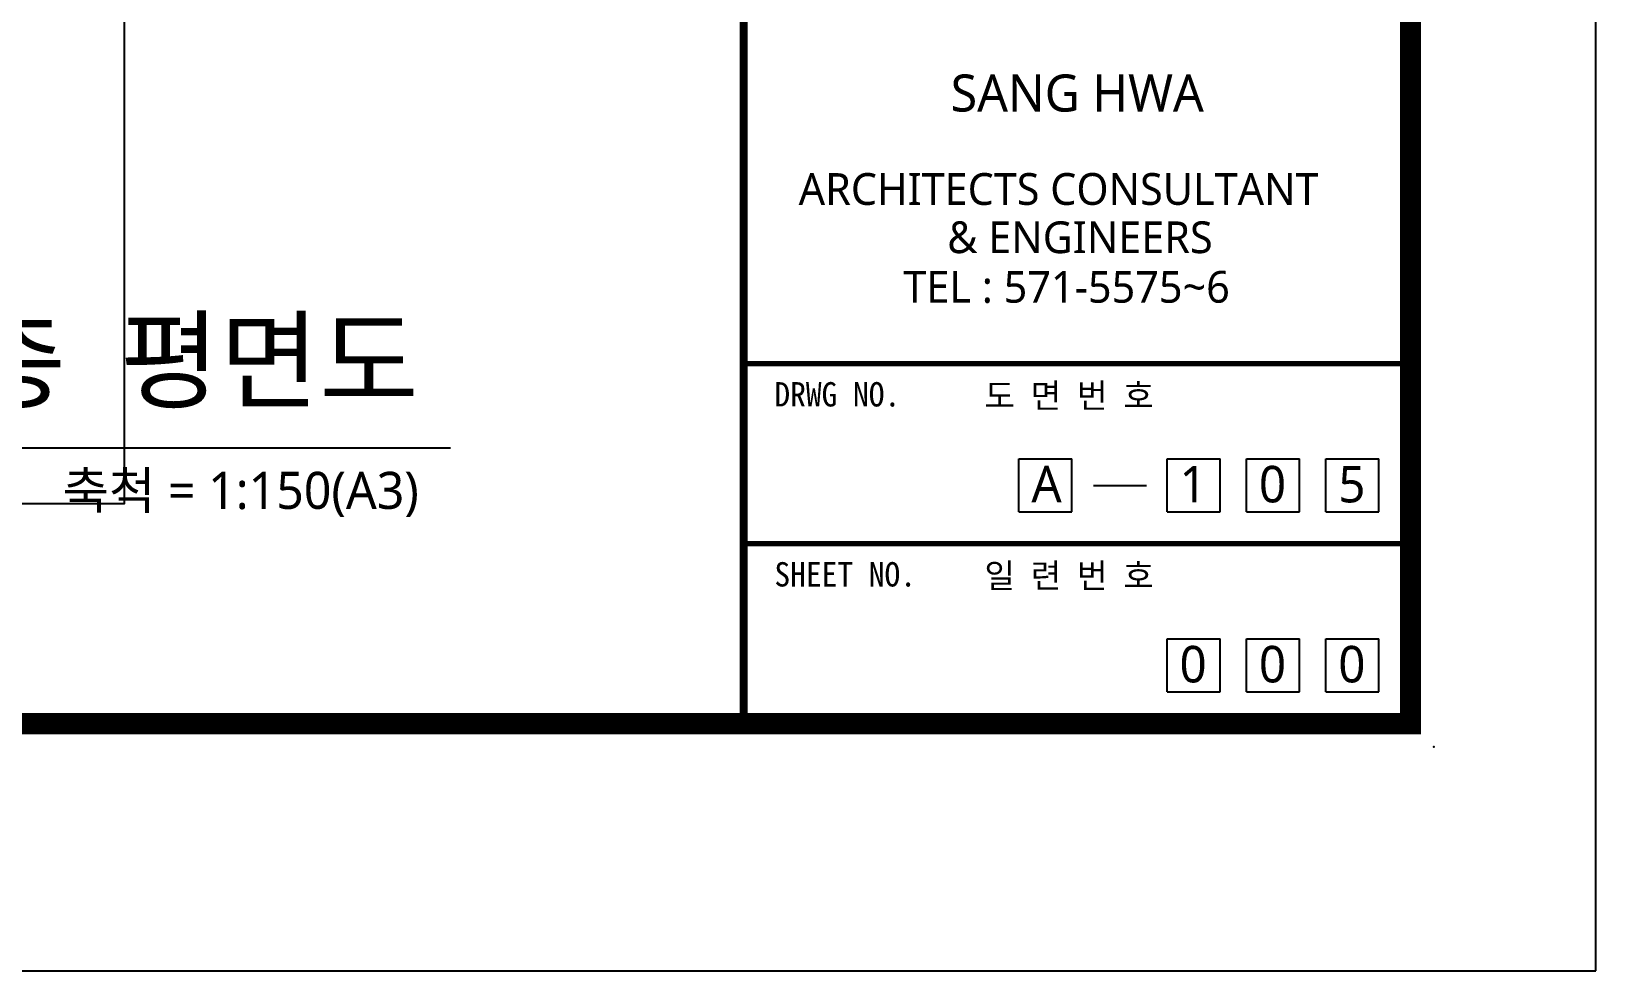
# Model space of a CAD drawing. Header units: millimetres. Extents: x 189000 to 252000, y 0 to 44550.
# Drawn here: x 240914 to 252000, y 0 to 6653 of the extents above; entities that cross this region are included whole.
import ezdxf
from ezdxf.enums import TextEntityAlignment as Align

# ---------------------------------------------------------------- set-up
doc = ezdxf.new("R2010")
doc.units = ezdxf.units.MM
doc.header["$LTSCALE"] = 100
for name, color, linetype in [('A-TITLE', 2, 'Continuous'), ('FOR', 4, 'Continuous'), ('TEXT', 3, 'Continuous'), ('TEXT3', 7, 'Continuous'), ('새로운 블럭$0$FOR', 4, 'Continuous')]:
    doc.layers.add(name, color=color, linetype=linetype)
doc.styles.add('돋음체', font='')
doc.styles.add('맑은고딕', font='')
doc.styles.add('엑스포', font='')
doc.styles.get('돋음체').set_extended_font_data('DotumChe')
doc.styles.get('맑은고딕').set_extended_font_data('Malgun Gothic')
doc.styles.get('엑스포').set_extended_font_data('Malgun Gothic')

# ---------------------------------------------------------------- blocks, each defined once
blk = doc.blocks.new('A$C0DB842BB')
blk.add_point((61852, 1586))
at = {"layer": 'FOR', "color": 7}
for p, q in [((58913, 3625), (59288, 3625)), ((58913, 3250), (58913, 3625)), ((59288, 3250), (59288, 3625)), ((59963, 3250), (59963, 3625)), ((59963, 3625), (60338, 3625)), ((60338, 3250), (60338, 3625)), ((60525, 3625), (60900, 3625)), ((60525, 3250), (60525, 3625)), ((60900, 3250), (60900, 3625)), ((61088, 3250), (61088, 3625)), ((61088, 3625), (61463, 3625)), ((61463, 3250), (61463, 3625)), ((59441, 3437), (59816, 3437)), ((58913, 3250), (59288, 3250)), ((59963, 3250), (60338, 3250)), ((60525, 3250), (60900, 3250)), ((61088, 3250), (61463, 3250)), ((59963, 1975), (59963, 2350)), ((59963, 2350), (60338, 2350)), ((60338, 1975), (60338, 2350)), ((60525, 2350), (60900, 2350)), ((60525, 1975), (60525, 2350)), ((60900, 1975), (60900, 2350)), ((61088, 1975), (61088, 2350)), ((61088, 2350), (61463, 2350)), ((61463, 1975), (61463, 2350)), ((59963, 1975), (60338, 1975)), ((60525, 1975), (60900, 1975)), ((61088, 1975), (61463, 1975))]:
    blk.add_line(p, q, dxfattribs=at)
at = {"layer": 'FOR', "color": 1}
blk.add_lwpolyline([(63000, 0), (63000, 44550), (0, 44550), (0, 0)], close=True, dxfattribs=at)
at = {"layer": 'FOR', "color": 7, "const_width": 150}
blk.add_lwpolyline([(61688, 43250), (2187, 43250), (2187, 1750), (61688, 1750)], close=True, dxfattribs=at)
at = {"layer": 'FOR', "color": 7}
for points, const_width in [([(56963, 1750), (56963, 43250)], 56.2), ([(56963, 4300), (61688, 4300)], 37.5), ([(56963, 3025), (61688, 3025)], 37.5)]:
    blk.add_lwpolyline(points, dxfattribs=dict(at, const_width=const_width))
at = {"style": '돋음체'}
for s, p in [('도 면 번 호', (58668, 3986)), ('일 련 번 호', (58668, 2711))]:
    blk.add_text(s, height=172.5, dxfattribs=at).set_placement(p)
at = {"layer": 'FOR', "color": 7, "linetype": 'Continuous', "style": '돋음체', "width": 1}
for s, p in [('DRWG NO.', (57180, 3996)), ('SHEET NO.', (57180, 2721))]:
    blk.add_text(s, height=172.5, dxfattribs=at).set_placement(p)
at = {"layer": '새로운 블럭$0$FOR', "color": 2, "linetype": 'Continuous', "style": '맑은고딕'}
blk.add_text('SANG HWA', height=262.5, dxfattribs=at).set_placement((59326, 6085), align=Align.CENTER)
at = {"layer": '새로운 블럭$0$FOR', "color": 7, "linetype": 'Continuous', "style": '맑은고딕'}
for s, p in [('ARCHITECTS CONSULTANT', (57352, 5424)), ('& ENGINEERS', (58405, 5082)), ('TEL : 571-5575~6', (58094, 4731))]:
    blk.add_text(s, height=224.99, dxfattribs=at).set_placement(p)

msp = doc.modelspace()

# ---------------------------------------------------------------- linework, layer by layer
at = {"layer": 'A-TITLE', "color": 0}
msp.add_line((235210.9, 3703.3), (243885.2, 3703.3), dxfattribs=at)
at = {"layer": 'Defpoints', "color": 26}
msp.add_lwpolyline([(241575.3, 41409.1), (195575.3, 41409.1), (195575.3, 3309.1), (241575.3, 3309.1)], close=True, dxfattribs=at)

# ---------------------------------------------------------------- block references
at = {"layer": 'TEXT'}
msp.add_blockref('A$C0DB842BB', (189000, 0), dxfattribs=at)

# ---------------------------------------------------------------- texts
at = {"layer": 'A-TITLE', "style": '맑은고딕'}
msp.add_text('지상3층  평면도', height=562.5, dxfattribs=at).set_placement((243660.2, 3873.3), align=Align.BOTTOM_RIGHT)
at = {"layer": 'A-TITLE', "color": 0, "style": '엑스포'}
msp.add_text('축척 = 1:150(A3)', height=262.5, dxfattribs=at).set_placement((243660.2, 3533.2), align=Align.TOP_RIGHT)
at = {"layer": 'TEXT3', "color": 3, "style": '맑은고딕'}
for s, p in [('A', (248000.8, 3316.6)), ('1', (249050.8, 3316.6)), ('0', (249613.2, 3316.6)), ('5', (250175.7, 3316.6)), ('0', (249050.8, 2041.6)), ('0', (249613.2, 2041.6)), ('0', (250175.7, 2041.6))]:
    msp.add_text(s, height=258.7, dxfattribs=at).set_placement(p)

doc.saveas('drawing.dxf')
